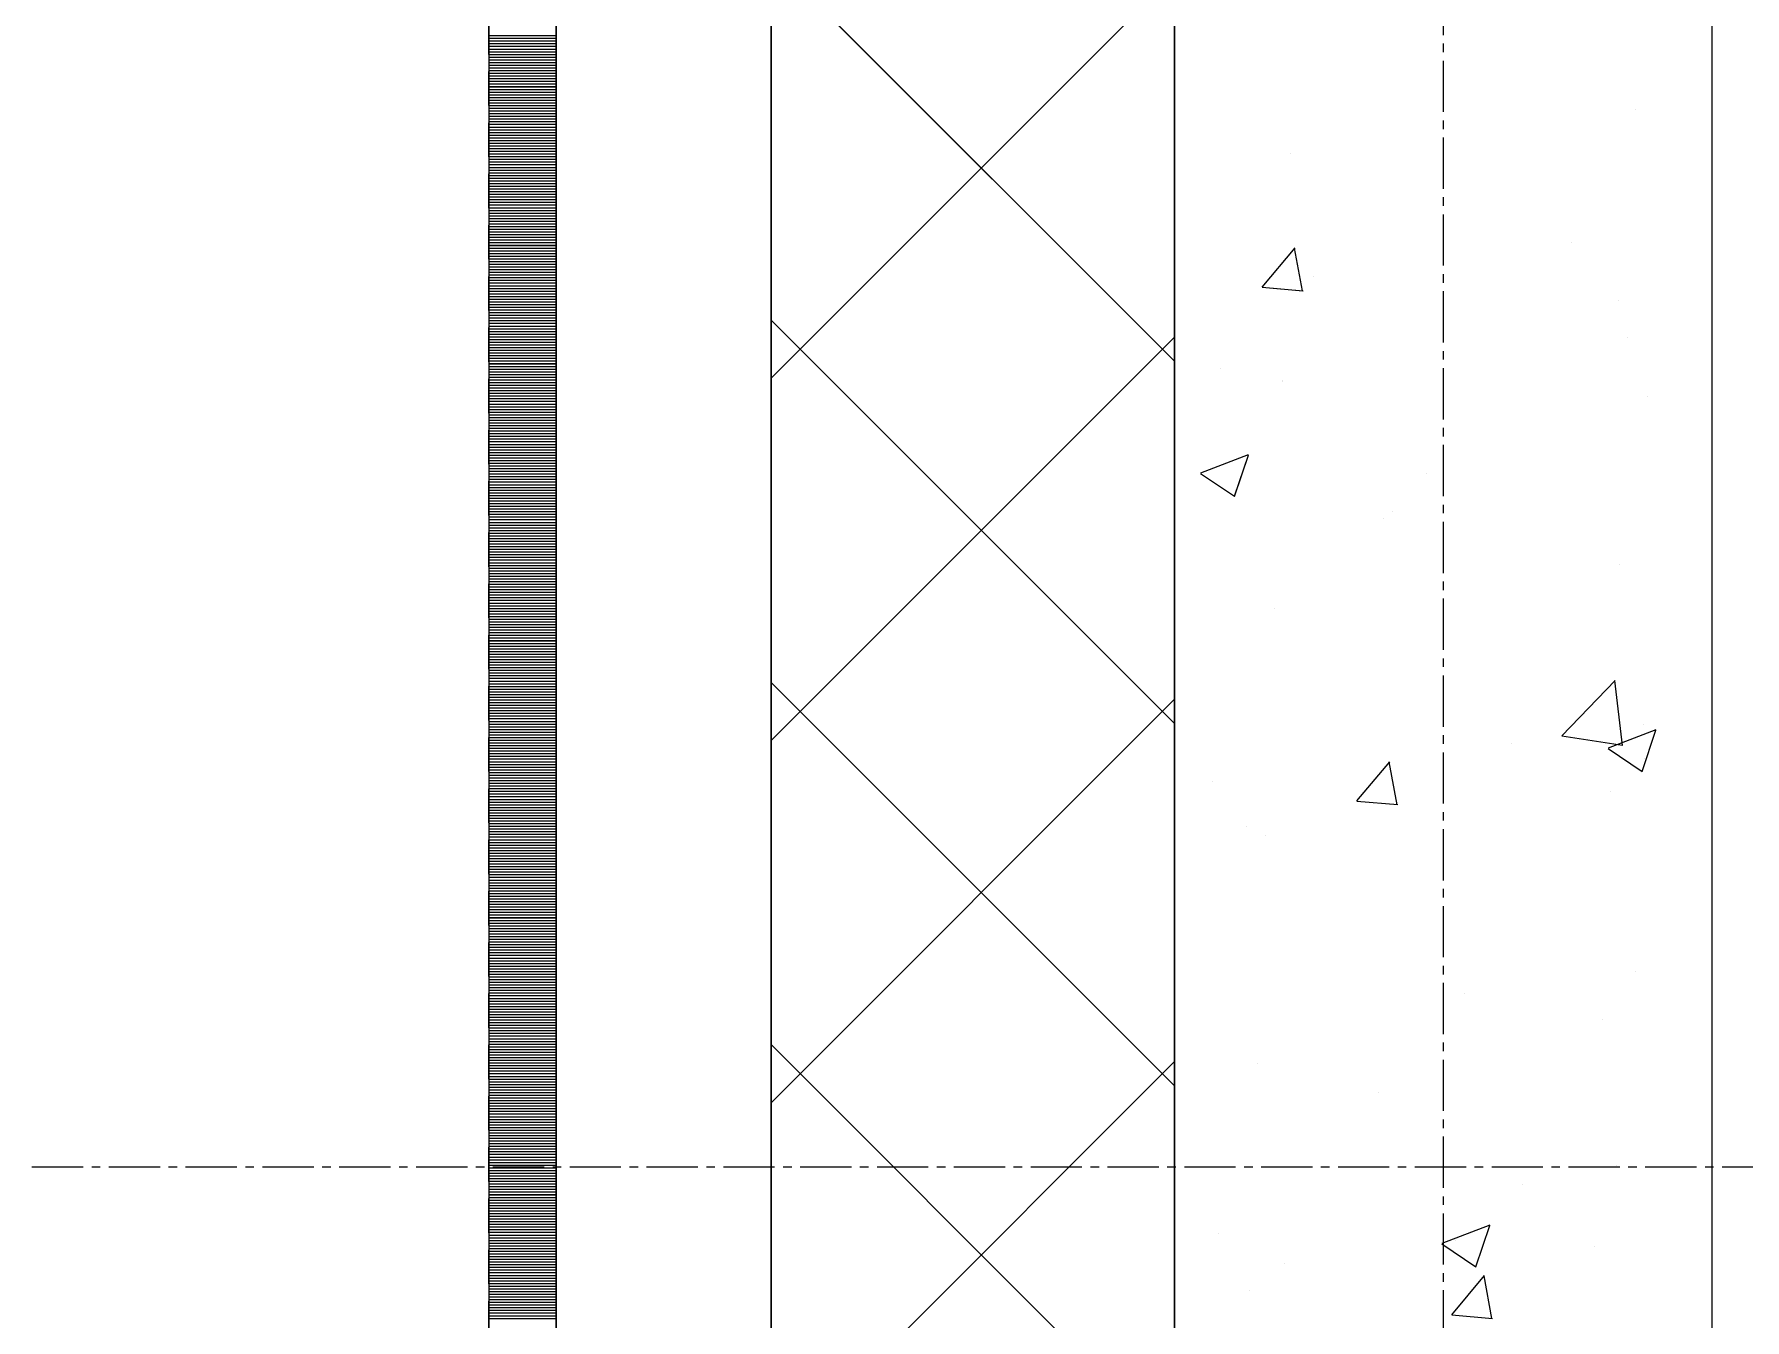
# Model space of a CAD drawing. Header units: millimetres. Extents: x 470010 to 1231400, y -134005 to 421770.
# Drawn here: x 805999 to 806635, y 152056 to 152534 of the extents above; entities that cross this region are included whole.
import ezdxf
from ezdxf.enums import TextEntityAlignment as Align

# ---------------------------------------------------------------- set-up
doc = ezdxf.new("R2010")
doc.units = ezdxf.units.MM
doc.linetypes.add('CENTER2', pattern=[28.575, 19.05, -3.175, 3.175, -3.175])
doc.linetypes.add('DASHED', pattern=[19.05, 12.7, -6.35])
doc.layers.get('Defpoints').update_dxf_attribs({"color": 140})
doc.layers.add('АР_Делит', color=120, linetype='Continuous', lineweight=0, plot=False)
for name, color, linetype, lineweight in [('АР_Стены ПЕНОблок', 52, 'Continuous', 20), ('АР_Тонкая', 254, 'Continuous', 5), ('АР_Утеплитель', 31, 'Continuous', 0), ('АР_Штриховка', 8, 'Continuous', 0)]:
    doc.layers.add(name, color=color, linetype=linetype, lineweight=lineweight)
doc.layers.add('РД_Оси_100', color=7, linetype='Continuous', lineweight=0, true_color=0x525252)
doc.styles.add('style1', font='ARIALN.TTF')

# ---------------------------------------------------------------- blocks, each defined once
blk = doc.blocks.new('СОШ_2200_АР_ОСИ_М100_28.05.24')
at = {"layer": 'АР_Делит', "color": 251, "linetype": 'DASHED', "true_color": 0x636466}
blk.add_lwpolyline([(114955, 135155), (114955, -355), (93595.036, -355), (93595.036, 13855), (94145, 13855), (94145, 68320), (66055, 68320), (66055, 13857.73), (83455, 13857.73), (83455, -355), (45245, -355), (45245, 13145), (44695, 13145), (44695, 26755), (45245, 26755), (45245, 68320), (20455, 68320), (20455, 26755), (27955, 26755), (27955, 13145), (-355, 13145), (-355, 100855)], dxfattribs=at)
at = {"layer": 'РД_Оси_100', "color": 251, "linetype": 'CENTER2', "true_color": 0x636466}
for p, q in [((0, -6155), (0, 139938.679)), ((29555, 29400), (-5954.958, 29400))]:
    blk.add_line(p, q, dxfattribs=at)
blk = doc.blocks.new('A$C9108343f')
at = {"layer": 'АР_Стены ПЕНОблок', "color": 18, "linetype": 'Continuous', "lineweight": 20, "true_color": 0x000000}
for p, q in [((140704.09, 313879.49), (140704.09, 237679.49)), ((140904.09, 237679.49), (140904.09, 313879.49))]:
    blk.add_line(p, q, dxfattribs=at)
at = {"layer": 'АР_Тонкая', "color": 18, "linetype": 'Continuous', "lineweight": 5, "true_color": 0x000000}
for p, q in [((140449.09, 313879.49), (140449.09, 237679.49)), ((140474.09, 313879.49), (140474.09, 237679.49)), ((140474.09, 237679.49), (140474.09, 313879.49)), ((140554.09, 237679.49), (140554.09, 313879.49))]:
    blk.add_line(p, q, dxfattribs=at)
at = {"layer": 'АР_Утеплитель', "color": 18, "linetype": 'Continuous', "lineweight": 0, "true_color": 0x000000}
for p, q in [((140554.09, 313879.49), (140554.09, 237679.49)), ((140704.09, 237679.49), (140704.09, 313879.49))]:
    blk.add_line(p, q, dxfattribs=at)
at = {"layer": 'АР_Штриховка', "color": 18, "linetype": 'Continuous', "lineweight": 0, "true_color": 0x000000}
for p, q in [((140704.09, 252779.13), (140554.09, 252929.13)), ((140554.09, 252772.85), (140704.09, 252922.85)), ((140449.09, 252900.24), (140474.09, 252900.24)), ((140449.09, 252899.24), (140474.09, 252899.24)), ((140449.09, 252898.24), (140474.09, 252898.24)), ((140449.09, 252897.24), (140474.09, 252897.24)), ((140449.09, 252896.24), (140474.09, 252896.24)), ((140449.09, 252895.24), (140474.09, 252895.24)), ((140449.09, 252894.24), (140474.09, 252894.24)), ((140449.09, 252893.24), (140474.09, 252893.24)), ((140449.09, 252892.24), (140474.09, 252892.24)), ((140449.09, 252891.24), (140474.09, 252891.24)), ((140449.09, 252890.24), (140474.09, 252890.24)), ((140449.09, 252889.24), (140474.09, 252889.24)), ((140449.09, 252888.24), (140474.09, 252888.24)), ((140449.09, 252887.24), (140474.09, 252887.24)), ((140449.09, 252886.24), (140474.09, 252886.24)), ((140449.09, 252885.24), (140474.09, 252885.24)), ((140449.09, 252884.24), (140474.09, 252884.24)), ((140449.09, 252883.24), (140474.09, 252883.24)), ((140449.09, 252882.24), (140474.09, 252882.24)), ((140449.09, 252881.24), (140474.09, 252881.24)), ((140449.09, 252880.24), (140474.09, 252880.24)), ((140449.09, 252879.24), (140474.09, 252879.24)), ((140449.09, 252878.24), (140474.09, 252878.24)), ((140449.09, 252877.24), (140474.09, 252877.24)), ((140449.09, 252876.24), (140474.09, 252876.24)), ((140449.09, 252875.24), (140474.09, 252875.24)), ((140449.09, 252874.24), (140474.09, 252874.24)), ((140449.09, 252873.24), (140474.09, 252873.24)), ((140449.09, 252872.24), (140474.09, 252872.24)), ((140449.09, 252871.24), (140474.09, 252871.24)), ((140449.09, 252870.24), (140474.09, 252870.24)), ((140449.09, 252869.24), (140474.09, 252869.24)), ((140449.09, 252868.24), (140474.09, 252868.24)), ((140875.63, 252872.65), (140875.63, 252872.65)), ((140449.09, 252867.24), (140474.09, 252867.24)), ((140449.09, 252866.24), (140474.09, 252866.24)), ((140449.09, 252865.24), (140474.09, 252865.24)), ((140449.09, 252864.24), (140474.09, 252864.24)), ((140449.09, 252863.24), (140474.09, 252863.24)), ((140449.09, 252862.24), (140474.09, 252862.24)), ((140449.09, 252861.24), (140474.09, 252861.24)), ((140449.09, 252860.24), (140474.09, 252860.24)), ((140449.09, 252859.24), (140474.09, 252859.24)), ((140449.09, 252858.24), (140474.09, 252858.24)), ((140449.09, 252857.24), (140474.09, 252857.24)), ((140449.09, 252856.24), (140474.09, 252856.24)), ((140449.09, 252855.24), (140474.09, 252855.24)), ((140747.33, 252856.39), (140747.33, 252856.39)), ((140449.09, 252854.24), (140474.09, 252854.24)), ((140449.09, 252853.24), (140474.09, 252853.24)), ((140449.09, 252852.24), (140474.09, 252852.24)), ((140449.09, 252851.24), (140474.09, 252851.24)), ((140449.09, 252850.24), (140474.09, 252850.24)), ((140449.09, 252849.24), (140474.09, 252849.24)), ((140449.09, 252848.24), (140474.09, 252848.24)), ((140449.09, 252847.24), (140474.09, 252847.24)), ((140449.09, 252846.24), (140474.09, 252846.24)), ((140449.09, 252845.24), (140474.09, 252845.24)), ((140449.09, 252844.24), (140474.09, 252844.24)), ((140449.09, 252843.24), (140474.09, 252843.24)), ((140449.09, 252842.24), (140474.09, 252842.24)), ((140449.09, 252841.24), (140474.09, 252841.24)), ((140449.09, 252840.24), (140474.09, 252840.24)), ((140449.09, 252839.24), (140474.09, 252839.24)), ((140449.09, 252838.24), (140474.09, 252838.24)), ((140449.09, 252837.24), (140474.09, 252837.24)), ((140449.09, 252836.24), (140474.09, 252836.24)), ((140449.09, 252835.24), (140474.09, 252835.24)), ((140449.09, 252834.24), (140474.09, 252834.24)), ((140449.09, 252833.24), (140474.09, 252833.24)), ((140449.09, 252832.24), (140474.09, 252832.24)), ((140449.09, 252831.24), (140474.09, 252831.24)), ((140449.09, 252830.24), (140474.09, 252830.24)), ((140449.09, 252829.24), (140474.09, 252829.24)), ((140449.09, 252828.24), (140474.09, 252828.24)), ((140449.09, 252827.24), (140474.09, 252827.24)), ((140449.09, 252826.24), (140474.09, 252826.24)), ((140449.09, 252825.24), (140474.09, 252825.24)), ((140449.09, 252824.24), (140474.09, 252824.24)), ((140449.09, 252823.24), (140474.09, 252823.24)), ((140449.09, 252822.24), (140474.09, 252822.24)), ((140449.09, 252821.24), (140474.09, 252821.24)), ((140449.09, 252820.24), (140474.09, 252820.24)), ((140449.09, 252819.24), (140474.09, 252819.24)), ((140449.09, 252818.24), (140474.09, 252818.24)), ((140449.09, 252817.24), (140474.09, 252817.24)), ((140736.71, 252806.69), (140748.95, 252821.28)), ((140751.67, 252805.31), (140748.74, 252821.23)), ((140851.84, 252823.38), (140851.84, 252823.38)), ((140449.09, 252816.24), (140474.09, 252816.24)), ((140449.09, 252815.24), (140474.09, 252815.24)), ((140449.09, 252814.24), (140474.09, 252814.24)), ((140449.09, 252813.24), (140474.09, 252813.24)), ((140449.09, 252812.24), (140474.09, 252812.24)), ((140449.09, 252811.24), (140474.09, 252811.24)), ((140755.64, 252810.71), (140755.64, 252810.71)), ((140449.09, 252810.24), (140474.09, 252810.24)), ((140449.09, 252809.24), (140474.09, 252809.24)), ((140449.09, 252808.24), (140474.09, 252808.24)), ((140449.09, 252807.24), (140474.09, 252807.24)), ((140449.09, 252806.24), (140474.09, 252806.24)), ((140449.09, 252805.24), (140474.09, 252805.24)), ((140736.71, 252806.68), (140751.89, 252805.35)), ((140449.09, 252804.24), (140474.09, 252804.24)), ((140449.09, 252803.24), (140474.09, 252803.24)), ((140449.09, 252802.24), (140474.09, 252802.24)), ((140449.09, 252801.24), (140474.09, 252801.24)), ((140449.09, 252800.24), (140474.09, 252800.24)), ((140449.09, 252799.24), (140474.09, 252799.24)), ((140449.09, 252798.24), (140474.09, 252798.24)), ((140869.18, 252801.69), (140869.18, 252801.69)), ((140449.09, 252797.24), (140474.09, 252797.24)), ((140449.09, 252796.24), (140474.09, 252796.24)), ((140449.09, 252795.24), (140474.09, 252795.24)), ((140449.09, 252794.24), (140474.09, 252794.24)), ((140449.09, 252793.24), (140474.09, 252793.24)), ((140449.09, 252792.24), (140474.09, 252792.24)), ((140704.09, 252644.43), (140554.09, 252794.43)), ((140449.09, 252791.24), (140474.09, 252791.24)), ((140449.09, 252790.24), (140474.09, 252790.24)), ((140449.09, 252789.24), (140474.09, 252789.24)), ((140449.09, 252788.24), (140474.09, 252788.24)), ((140449.09, 252787.24), (140474.09, 252787.24)), ((140449.09, 252786.24), (140474.09, 252786.24)), ((140554.09, 252638.14), (140704.09, 252788.14)), ((140872.54, 252788.09), (140872.54, 252788.09)), ((140449.09, 252785.24), (140474.09, 252785.24)), ((140449.09, 252784.24), (140474.09, 252784.24)), ((140449.09, 252783.24), (140474.09, 252783.24)), ((140449.09, 252782.24), (140474.09, 252782.24)), ((140449.09, 252781.24), (140474.09, 252781.24)), ((140449.09, 252780.24), (140474.09, 252780.24)), ((140449.09, 252779.24), (140474.09, 252779.24)), ((140449.09, 252778.24), (140474.09, 252778.24)), ((140449.09, 252777.24), (140474.09, 252777.24)), ((140449.09, 252776.24), (140474.09, 252776.24)), ((140449.09, 252775.24), (140474.09, 252775.24)), ((140449.09, 252774.24), (140474.09, 252774.24)), ((140449.09, 252773.24), (140474.09, 252773.24)), ((140721.05, 252776.26), (140721.05, 252776.26)), ((140449.09, 252772.24), (140474.09, 252772.24)), ((140449.09, 252771.24), (140474.09, 252771.24)), ((140449.09, 252770.24), (140474.09, 252770.24)), ((140449.09, 252769.24), (140474.09, 252769.24)), ((140449.09, 252768.24), (140474.09, 252768.24)), ((140449.09, 252767.24), (140474.09, 252767.24)), ((140449.09, 252766.24), (140474.09, 252766.24)), ((140744.24, 252771.83), (140744.24, 252771.83)), ((140744.37, 252771.69), (140744.37, 252771.69)), ((140449.09, 252765.24), (140474.09, 252765.24)), ((140449.09, 252764.24), (140474.09, 252764.24)), ((140449.09, 252763.24), (140474.09, 252763.24)), ((140449.09, 252762.24), (140474.09, 252762.24)), ((140449.09, 252761.24), (140474.09, 252761.24)), ((140449.09, 252760.24), (140474.09, 252760.24)), ((140879.97, 252765.96), (140879.97, 252765.96)), ((140449.09, 252759.24), (140474.09, 252759.24)), ((140449.09, 252758.24), (140474.09, 252758.24)), ((140449.09, 252757.24), (140474.09, 252757.24)), ((140449.09, 252756.24), (140474.09, 252756.24)), ((140449.09, 252755.24), (140474.09, 252755.24)), ((140449.09, 252754.24), (140474.09, 252754.24)), ((140449.09, 252753.24), (140474.09, 252753.24)), ((140449.09, 252752.24), (140474.09, 252752.24)), ((140449.09, 252751.24), (140474.09, 252751.24)), ((140449.09, 252750.24), (140474.09, 252750.24)), ((140449.09, 252749.24), (140474.09, 252749.24)), ((140449.09, 252748.24), (140474.09, 252748.24)), ((140449.09, 252747.24), (140474.09, 252747.24)), ((140449.09, 252746.24), (140474.09, 252746.24)), ((140449.09, 252745.24), (140474.09, 252745.24)), ((140449.09, 252744.24), (140474.09, 252744.24)), ((140449.09, 252743.24), (140474.09, 252743.24)), ((140449.09, 252742.24), (140474.09, 252742.24)), ((140449.09, 252741.24), (140474.09, 252741.24)), ((140713.85, 252737.62), (140731.63, 252744.45)), ((140726.41, 252728.91), (140731.56, 252744.26)), ((140449.09, 252740.24), (140474.09, 252740.24)), ((140449.09, 252739.24), (140474.09, 252739.24)), ((140449.09, 252738.24), (140474.09, 252738.24)), ((140449.09, 252737.24), (140474.09, 252737.24)), ((140449.09, 252736.24), (140474.09, 252736.24)), ((140449.09, 252735.24), (140474.09, 252735.24)), ((140713.77, 252737.43), (140726.4, 252728.91)), ((140797.93, 252737.57), (140797.93, 252737.57)), ((140449.09, 252734.24), (140474.09, 252734.24)), ((140449.09, 252733.24), (140474.09, 252733.24)), ((140449.09, 252732.24), (140474.09, 252732.24)), ((140449.09, 252731.24), (140474.09, 252731.24)), ((140449.09, 252730.24), (140474.09, 252730.24)), ((140449.09, 252729.24), (140474.09, 252729.24)), ((140449.09, 252728.24), (140474.09, 252728.24)), ((140449.09, 252727.24), (140474.09, 252727.24)), ((140449.09, 252726.24), (140474.09, 252726.24)), ((140449.09, 252725.24), (140474.09, 252725.24)), ((140449.09, 252724.24), (140474.09, 252724.24)), ((140449.09, 252723.24), (140474.09, 252723.24)), ((140449.09, 252722.24), (140474.09, 252722.24)), ((140785.02, 252723.2), (140785.02, 252723.2)), ((140449.09, 252721.24), (140474.09, 252721.24)), ((140449.09, 252720.24), (140474.09, 252720.24)), ((140449.09, 252719.24), (140474.09, 252719.24)), ((140449.09, 252718.24), (140474.09, 252718.24)), ((140449.09, 252717.24), (140474.09, 252717.24)), ((140449.09, 252716.24), (140474.09, 252716.24)), ((140781.92, 252720.49), (140781.92, 252720.49)), ((140449.09, 252715.24), (140474.09, 252715.24)), ((140449.09, 252714.24), (140474.09, 252714.24)), ((140449.09, 252713.24), (140474.09, 252713.24)), ((140449.09, 252712.24), (140474.09, 252712.24)), ((140449.09, 252711.24), (140474.09, 252711.24)), ((140449.09, 252710.24), (140474.09, 252710.24)), ((140449.09, 252709.24), (140474.09, 252709.24)), ((140449.09, 252708.24), (140474.09, 252708.24)), ((140449.09, 252707.24), (140474.09, 252707.24)), ((140449.09, 252706.24), (140474.09, 252706.24)), ((140449.09, 252705.24), (140474.09, 252705.24)), ((140449.09, 252704.24), (140474.09, 252704.24)), ((140449.09, 252703.24), (140474.09, 252703.24)), ((140869.45, 252703.54), (140869.45, 252703.54)), ((140449.09, 252702.24), (140474.09, 252702.24)), ((140449.09, 252701.24), (140474.09, 252701.24)), ((140449.09, 252700.24), (140474.09, 252700.24)), ((140449.09, 252699.24), (140474.09, 252699.24)), ((140449.09, 252698.24), (140474.09, 252698.24)), ((140449.09, 252697.24), (140474.09, 252697.24)), ((140449.09, 252696.24), (140474.09, 252696.24)), ((140449.09, 252695.24), (140474.09, 252695.24)), ((140449.09, 252694.24), (140474.09, 252694.24)), ((140449.09, 252693.24), (140474.09, 252693.24)), ((140449.09, 252692.24), (140474.09, 252692.24)), ((140449.09, 252691.24), (140474.09, 252691.24)), ((140449.09, 252690.24), (140474.09, 252690.24)), ((140449.09, 252689.24), (140474.09, 252689.24)), ((140449.09, 252688.24), (140474.09, 252688.24)), ((140449.09, 252687.24), (140474.09, 252687.24)), ((140449.09, 252686.24), (140474.09, 252686.24)), ((140449.09, 252685.24), (140474.09, 252685.24)), ((140449.09, 252684.24), (140474.09, 252684.24)), ((140741.15, 252687.28), (140741.15, 252687.28)), ((140449.09, 252683.24), (140474.09, 252683.24)), ((140449.09, 252682.24), (140474.09, 252682.24)), ((140449.09, 252681.24), (140474.09, 252681.24)), ((140449.09, 252680.24), (140474.09, 252680.24)), ((140449.09, 252679.24), (140474.09, 252679.24)), ((140449.09, 252678.24), (140474.09, 252678.24)), ((140449.09, 252677.24), (140474.09, 252677.24)), ((140449.09, 252676.24), (140474.09, 252676.24)), ((140449.09, 252675.24), (140474.09, 252675.24)), ((140449.09, 252674.24), (140474.09, 252674.24)), ((140449.09, 252673.24), (140474.09, 252673.24)), ((140449.09, 252672.24), (140474.09, 252672.24)), ((140449.09, 252671.24), (140474.09, 252671.24)), ((140449.09, 252670.24), (140474.09, 252670.24)), ((140449.09, 252669.24), (140474.09, 252669.24)), ((140449.09, 252668.24), (140474.09, 252668.24)), ((140449.09, 252667.24), (140474.09, 252667.24)), ((140449.09, 252666.24), (140474.09, 252666.24)), ((140449.09, 252665.24), (140474.09, 252665.24)), ((140449.09, 252664.24), (140474.09, 252664.24)), ((140449.09, 252663.24), (140474.09, 252663.24)), ((140449.09, 252662.24), (140474.09, 252662.24)), ((140449.09, 252661.24), (140474.09, 252661.24)), ((140449.09, 252660.24), (140474.09, 252660.24)), ((140449.09, 252659.24), (140474.09, 252659.24)), ((140449.09, 252658.24), (140474.09, 252658.24)), ((140704.09, 252509.73), (140554.09, 252659.73)), ((140848.17, 252639.83), (140867.96, 252660.45)), ((140870.72, 252636.32), (140867.92, 252660.44)), ((140449.09, 252657.24), (140474.09, 252657.24)), ((140449.09, 252656.24), (140474.09, 252656.24)), ((140449.09, 252655.24), (140474.09, 252655.24)), ((140449.09, 252654.24), (140474.09, 252654.24)), ((140449.09, 252653.24), (140474.09, 252653.24)), ((140449.09, 252652.24), (140474.09, 252652.24)), ((140554.09, 252503.44), (140704.09, 252653.44)), ((140449.09, 252651.24), (140474.09, 252651.24)), ((140449.09, 252650.24), (140474.09, 252650.24)), ((140449.09, 252649.24), (140474.09, 252649.24)), ((140449.09, 252648.24), (140474.09, 252648.24)), ((140449.09, 252647.24), (140474.09, 252647.24)), ((140449.09, 252646.24), (140474.09, 252646.24)), ((140449.09, 252645.24), (140474.09, 252645.24)), ((140449.09, 252644.24), (140474.09, 252644.24)), ((140449.09, 252643.24), (140474.09, 252643.24)), ((140449.09, 252642.24), (140474.09, 252642.24)), ((140449.09, 252641.24), (140474.09, 252641.24)), ((140449.09, 252640.24), (140474.09, 252640.24)), ((140449.09, 252639.24), (140474.09, 252639.24)), ((140848.14, 252639.89), (140870.73, 252636.38)), ((140865.46, 252635.35), (140883.25, 252642.18)), ((140878.02, 252626.64), (140883.17, 252641.99)), ((140878.61, 252644.13), (140878.61, 252644.13)), ((140449.09, 252638.24), (140474.09, 252638.24)), ((140449.09, 252637.24), (140474.09, 252637.24)), ((140449.09, 252636.24), (140474.09, 252636.24)), ((140449.09, 252635.24), (140474.09, 252635.24)), ((140449.09, 252634.24), (140474.09, 252634.24)), ((140449.09, 252633.24), (140474.09, 252633.24)), ((140829.43, 252636.85), (140829.43, 252636.85)), ((140865.38, 252635.17), (140878.01, 252626.65)), ((140449.09, 252632.24), (140474.09, 252632.24)), ((140449.09, 252631.24), (140474.09, 252631.24)), ((140449.09, 252630.24), (140474.09, 252630.24)), ((140449.09, 252629.24), (140474.09, 252629.24)), ((140449.09, 252628.24), (140474.09, 252628.24)), ((140449.09, 252627.24), (140474.09, 252627.24)), ((140449.09, 252626.24), (140474.09, 252626.24)), ((140771.95, 252615.63), (140784.2, 252630.23)), ((140786.92, 252614.25), (140783.98, 252630.18)), ((140878.92, 252631.6), (140878.92, 252631.6)), ((140449.09, 252625.24), (140474.09, 252625.24)), ((140449.09, 252624.24), (140474.09, 252624.24)), ((140449.09, 252623.24), (140474.09, 252623.24)), ((140449.09, 252622.24), (140474.09, 252622.24)), ((140449.09, 252621.24), (140474.09, 252621.24)), ((140449.09, 252620.24), (140474.09, 252620.24)), ((140718.2, 252623.01), (140718.2, 252623.01)), ((140449.09, 252619.24), (140474.09, 252619.24)), ((140449.09, 252618.24), (140474.09, 252618.24)), ((140449.09, 252617.24), (140474.09, 252617.24)), ((140449.09, 252616.24), (140474.09, 252616.24)), ((140449.09, 252615.24), (140474.09, 252615.24)), ((140449.09, 252614.24), (140474.09, 252614.24)), ((140771.95, 252615.62), (140787.13, 252614.29)), ((140866.36, 252618.98), (140866.36, 252618.98)), ((140449.09, 252613.24), (140474.09, 252613.24)), ((140449.09, 252612.24), (140474.09, 252612.24)), ((140449.09, 252611.24), (140474.09, 252611.24)), ((140449.09, 252610.24), (140474.09, 252610.24)), ((140449.09, 252609.24), (140474.09, 252609.24)), ((140449.09, 252608.24), (140474.09, 252608.24)), ((140449.09, 252607.24), (140474.09, 252607.24)), ((140449.09, 252606.24), (140474.09, 252606.24)), ((140449.09, 252605.24), (140474.09, 252605.24)), ((140449.09, 252604.24), (140474.09, 252604.24)), ((140449.09, 252603.24), (140474.09, 252603.24)), ((140449.09, 252602.24), (140474.09, 252602.24)), ((140449.09, 252601.24), (140474.09, 252601.24)), ((140730.79, 252606.18), (140730.79, 252606.18)), ((140738.07, 252602.72), (140738.07, 252602.72)), ((140449.09, 252600.24), (140474.09, 252600.24)), ((140449.09, 252599.24), (140474.09, 252599.24)), ((140449.09, 252598.24), (140474.09, 252598.24)), ((140449.09, 252597.24), (140474.09, 252597.24)), ((140449.09, 252596.24), (140474.09, 252596.24)), ((140449.09, 252595.24), (140474.09, 252595.24)), ((140449.09, 252594.24), (140474.09, 252594.24)), ((140449.09, 252593.24), (140474.09, 252593.24)), ((140449.09, 252592.24), (140474.09, 252592.24)), ((140449.09, 252591.24), (140474.09, 252591.24)), ((140449.09, 252590.24), (140474.09, 252590.24)), ((140449.09, 252589.24), (140474.09, 252589.24)), ((140449.09, 252588.24), (140474.09, 252588.24)), ((140449.09, 252587.24), (140474.09, 252587.24)), ((140449.09, 252586.24), (140474.09, 252586.24)), ((140449.09, 252585.24), (140474.09, 252585.24)), ((140449.09, 252584.24), (140474.09, 252584.24)), ((140449.09, 252583.24), (140474.09, 252583.24)), ((140449.09, 252582.24), (140474.09, 252582.24)), ((140449.09, 252581.24), (140474.09, 252581.24)), ((140449.09, 252580.24), (140474.09, 252580.24)), ((140449.09, 252579.24), (140474.09, 252579.24)), ((140449.09, 252578.24), (140474.09, 252578.24)), ((140449.09, 252577.24), (140474.09, 252577.24)), ((140449.09, 252576.24), (140474.09, 252576.24)), ((140449.09, 252575.24), (140474.09, 252575.24)), ((140449.09, 252574.24), (140474.09, 252574.24)), ((140449.09, 252573.24), (140474.09, 252573.24)), ((140449.09, 252572.24), (140474.09, 252572.24)), ((140449.09, 252571.24), (140474.09, 252571.24)), ((140449.09, 252570.24), (140474.09, 252570.24)), ((140449.09, 252569.24), (140474.09, 252569.24)), ((140449.09, 252568.24), (140474.09, 252568.24)), ((140449.09, 252567.24), (140474.09, 252567.24)), ((140449.09, 252566.24), (140474.09, 252566.24)), ((140449.09, 252565.24), (140474.09, 252565.24)), ((140449.09, 252564.24), (140474.09, 252564.24)), ((140449.09, 252563.24), (140474.09, 252563.24)), ((140449.09, 252562.24), (140474.09, 252562.24)), ((140449.09, 252561.24), (140474.09, 252561.24)), ((140449.09, 252560.24), (140474.09, 252560.24)), ((140449.09, 252559.24), (140474.09, 252559.24)), ((140449.09, 252558.24), (140474.09, 252558.24)), ((140449.09, 252557.24), (140474.09, 252557.24)), ((140449.09, 252556.24), (140474.09, 252556.24)), ((140449.09, 252555.24), (140474.09, 252555.24)), ((140449.09, 252554.24), (140474.09, 252554.24)), ((140449.09, 252553.24), (140474.09, 252553.24)), ((140449.09, 252552.24), (140474.09, 252552.24)), ((140449.09, 252551.24), (140474.09, 252551.24)), ((140449.09, 252550.24), (140474.09, 252550.24)), ((140875.38, 252552.32), (140875.38, 252552.32)), ((140449.09, 252549.24), (140474.09, 252549.24)), ((140449.09, 252548.24), (140474.09, 252548.24)), ((140449.09, 252547.24), (140474.09, 252547.24)), ((140449.09, 252546.24), (140474.09, 252546.24)), ((140449.09, 252545.24), (140474.09, 252545.24)), ((140449.09, 252544.24), (140474.09, 252544.24)), ((140811.79, 252543.95), (140811.79, 252543.95)), ((140449.09, 252543.24), (140474.09, 252543.24)), ((140449.09, 252542.24), (140474.09, 252542.24)), ((140449.09, 252541.24), (140474.09, 252541.24)), ((140449.09, 252540.24), (140474.09, 252540.24)), ((140449.09, 252539.24), (140474.09, 252539.24)), ((140449.09, 252538.24), (140474.09, 252538.24)), ((140449.09, 252537.24), (140474.09, 252537.24)), ((140449.09, 252536.24), (140474.09, 252536.24)), ((140449.09, 252535.24), (140474.09, 252535.24)), ((140449.09, 252534.24), (140474.09, 252534.24)), ((140449.09, 252533.24), (140474.09, 252533.24)), ((140449.09, 252532.24), (140474.09, 252532.24)), ((140449.09, 252531.24), (140474.09, 252531.24)), ((140863.27, 252534.43), (140863.27, 252534.43)), ((140449.09, 252530.24), (140474.09, 252530.24)), ((140449.09, 252529.24), (140474.09, 252529.24)), ((140449.09, 252528.24), (140474.09, 252528.24)), ((140449.09, 252527.24), (140474.09, 252527.24)), ((140449.09, 252526.24), (140474.09, 252526.24)), ((140449.09, 252525.24), (140474.09, 252525.24)), ((140704.09, 252375.02), (140554.09, 252525.02)), ((140449.09, 252524.24), (140474.09, 252524.24)), ((140449.09, 252523.24), (140474.09, 252523.24)), ((140449.09, 252522.24), (140474.09, 252522.24)), ((140449.09, 252521.24), (140474.09, 252521.24)), ((140449.09, 252520.24), (140474.09, 252520.24)), ((140449.09, 252519.24), (140474.09, 252519.24)), ((140449.09, 252518.24), (140474.09, 252518.24)), ((140554.09, 252368.74), (140704.09, 252518.74)), ((140734.98, 252518.17), (140734.98, 252518.17)), ((140449.09, 252517.24), (140474.09, 252517.24)), ((140449.09, 252516.24), (140474.09, 252516.24)), ((140449.09, 252515.24), (140474.09, 252515.24)), ((140449.09, 252514.24), (140474.09, 252514.24)), ((140449.09, 252513.24), (140474.09, 252513.24)), ((140449.09, 252512.24), (140474.09, 252512.24)), ((140449.09, 252511.24), (140474.09, 252511.24)), ((140449.09, 252510.24), (140474.09, 252510.24)), ((140449.09, 252509.24), (140474.09, 252509.24)), ((140449.09, 252508.24), (140474.09, 252508.24)), ((140449.09, 252507.24), (140474.09, 252507.24)), ((140449.09, 252506.24), (140474.09, 252506.24)), ((140779.97, 252507.06), (140779.97, 252507.06)), ((140449.09, 252505.24), (140474.09, 252505.24)), ((140449.09, 252504.24), (140474.09, 252504.24)), ((140449.09, 252503.24), (140474.09, 252503.24)), ((140449.09, 252502.24), (140474.09, 252502.24)), ((140449.09, 252501.24), (140474.09, 252501.24)), ((140449.09, 252500.24), (140474.09, 252500.24)), ((140449.09, 252499.24), (140474.09, 252499.24)), ((140449.09, 252498.24), (140474.09, 252498.24)), ((140449.09, 252497.24), (140474.09, 252497.24)), ((140449.09, 252496.24), (140474.09, 252496.24)), ((140449.09, 252495.24), (140474.09, 252495.24)), ((140449.09, 252494.24), (140474.09, 252494.24)), ((140449.09, 252493.24), (140474.09, 252493.24)), ((140449.09, 252492.24), (140474.09, 252492.24)), ((140449.09, 252491.24), (140474.09, 252491.24)), ((140449.09, 252490.24), (140474.09, 252490.24)), ((140449.09, 252489.24), (140474.09, 252489.24)), ((140449.09, 252488.24), (140474.09, 252488.24)), ((140449.09, 252487.24), (140474.09, 252487.24)), ((140449.09, 252486.24), (140474.09, 252486.24)), ((140449.09, 252485.24), (140474.09, 252485.24)), ((140449.09, 252484.24), (140474.09, 252484.24)), ((140449.09, 252483.24), (140474.09, 252483.24)), ((140449.09, 252482.24), (140474.09, 252482.24)), ((140449.09, 252481.24), (140474.09, 252481.24)), ((140449.09, 252480.24), (140474.09, 252480.24)), ((140868.44, 252480.05), (140868.44, 252480.05)), ((140449.09, 252479.24), (140474.09, 252479.24)), ((140449.09, 252478.24), (140474.09, 252478.24)), ((140449.09, 252477.24), (140474.09, 252477.24)), ((140449.09, 252476.24), (140474.09, 252476.24)), ((140449.09, 252475.24), (140474.09, 252475.24)), ((140449.09, 252474.24), (140474.09, 252474.24)), ((140449.09, 252473.24), (140474.09, 252473.24)), ((140449.09, 252472.24), (140474.09, 252472.24)), ((140449.09, 252471.24), (140474.09, 252471.24)), ((140449.09, 252470.24), (140474.09, 252470.24)), ((140449.09, 252469.24), (140474.09, 252469.24)), ((140449.09, 252468.24), (140474.09, 252468.24)), ((140449.09, 252467.24), (140474.09, 252467.24)), ((140833.53, 252472.94), (140833.53, 252472.94)), ((140449.09, 252466.24), (140474.09, 252466.24)), ((140449.09, 252465.24), (140474.09, 252465.24)), ((140449.09, 252464.24), (140474.09, 252464.24)), ((140449.09, 252463.24), (140474.09, 252463.24)), ((140449.09, 252462.24), (140474.09, 252462.24)), ((140449.09, 252461.24), (140474.09, 252461.24)), ((140449.09, 252460.24), (140474.09, 252460.24)), ((140449.09, 252459.24), (140474.09, 252459.24)), ((140449.09, 252458.24), (140474.09, 252458.24)), ((140449.09, 252457.24), (140474.09, 252457.24)), ((140449.09, 252456.24), (140474.09, 252456.24)), ((140449.09, 252455.24), (140474.09, 252455.24)), ((140720.31, 252454.62), (140720.31, 252454.62)), ((140803.66, 252451.17), (140821.45, 252457.99)), ((140816.22, 252442.46), (140821.37, 252457.8)), ((140449.09, 252454.24), (140474.09, 252454.24)), ((140449.09, 252453.24), (140474.09, 252453.24)), ((140449.09, 252452.24), (140474.09, 252452.24)), ((140449.09, 252451.24), (140474.09, 252451.24)), ((140449.09, 252450.24), (140474.09, 252450.24)), ((140449.09, 252449.24), (140474.09, 252449.24)), ((140449.09, 252448.24), (140474.09, 252448.24)), ((140803.58, 252450.98), (140816.21, 252442.46)), ((140808.56, 252452.14), (140808.56, 252452.14)), ((140860.19, 252449.87), (140860.19, 252449.87)), ((140449.09, 252447.24), (140474.09, 252447.24)), ((140449.09, 252446.24), (140474.09, 252446.24)), ((140449.09, 252445.24), (140474.09, 252445.24)), ((140449.09, 252444.24), (140474.09, 252444.24)), ((140449.09, 252443.24), (140474.09, 252443.24)), ((140449.09, 252442.24), (140474.09, 252442.24)), ((140744.97, 252443.77), (140744.97, 252443.77)), ((140449.09, 252441.24), (140474.09, 252441.24)), ((140449.09, 252440.24), (140474.09, 252440.24)), ((140449.09, 252439.24), (140474.09, 252439.24)), ((140449.09, 252438.24), (140474.09, 252438.24)), ((140449.09, 252437.24), (140474.09, 252437.24)), ((140449.09, 252436.24), (140474.09, 252436.24)), ((140807.19, 252424.58), (140819.44, 252439.17)), ((140822.16, 252423.2), (140819.22, 252439.12)), ((140449.09, 252435.24), (140474.09, 252435.24)), ((140449.09, 252434.24), (140474.09, 252434.24)), ((140449.09, 252433.24), (140474.09, 252433.24)), ((140449.09, 252432.24), (140474.09, 252432.24)), ((140449.09, 252431.24), (140474.09, 252431.24)), ((140449.09, 252430.24), (140474.09, 252430.24)), ((140449.09, 252429.24), (140474.09, 252429.24)), ((140731.89, 252433.61), (140731.89, 252433.61)), ((140449.09, 252428.24), (140474.09, 252428.24)), ((140449.09, 252427.24), (140474.09, 252427.24)), ((140449.09, 252426.24), (140474.09, 252426.24)), ((140449.09, 252425.24), (140474.09, 252425.24)), ((140449.09, 252424.24), (140474.09, 252424.24)), ((140449.09, 252423.24), (140474.09, 252423.24)), ((140807.19, 252424.57), (140822.38, 252423.24))]:
    blk.add_line(p, q, dxfattribs=at)
at = {"layer": 'РД_Оси_100'}
blk.add_blockref('СОШ_2200_АР_ОСИ_М100_28.05.24', (140804.09, 223079.49), dxfattribs=at)
at = {"layer": 'Defpoints', "color": 18, "true_color": 0x000000, "style": 'style1'}
for p in [(143949.34, 316089.12), (143974.98, 281639.5), (143890.4, 273244.71), (143839.99, 264276.81), (143967.75, 254892.38), (12251.96, 104178.14), (12382.58, 96023.14)]:
    blk.add_attdef('АР-ПОМЕЩЕНИЕ:НАИМЕНОВАНИЕ', text='', height=100, dxfattribs=at).set_placement(p, align=Align.MIDDLE)
at = {"layer": 'Defpoints', "color": 18, "true_color": 0x000000, "style": 'style1', "flags": 8}
for p in [(143951.3, 279099.09), (143848.34, 269251.11), (143875.33, 260094.25), (144049.74, 250824.7), (163419.28, 238153.36), (155897.46, 237965.97), (183037.2, 237965.97), (143342.94, 237876.19)]:
    blk.add_attdef('АР-ПОМЕЩЕНИЕ:НАИМЕНОВАНИЕ', text='', height=100, dxfattribs=at).set_placement(p, align=Align.MIDDLE)

msp = doc.modelspace()

# ---------------------------------------------------------------- linework, layer by layer
at = {"layer": 'АР_Стены ПЕНОблок', "color": 18, "linetype": 'Continuous', "lineweight": 20, "true_color": 0x000000}
for p, q in [((806422.706, 213513.251), (806422.706, 137313.251)), ((806622.706, 137313.251), (806622.706, 213513.251))]:
    msp.add_line(p, q, dxfattribs=at)
at = {"layer": 'АР_Тонкая', "color": 18, "linetype": 'Continuous', "lineweight": 5, "true_color": 0x000000}
for p, q in [((806167.706, 213513.251), (806167.706, 137313.251)), ((806192.706, 213513.251), (806192.706, 137313.251)), ((806192.706, 137313.251), (806192.706, 213513.251)), ((806272.706, 137313.251), (806272.706, 213513.251))]:
    msp.add_line(p, q, dxfattribs=at)
at = {"layer": 'АР_Утеплитель', "color": 18, "linetype": 'Continuous', "lineweight": 0, "true_color": 0x000000}
for p, q in [((806272.706, 213513.251), (806272.706, 137313.251)), ((806422.706, 137313.251), (806422.706, 213513.251))]:
    msp.add_line(p, q, dxfattribs=at)
at = {"layer": 'АР_Штриховка', "color": 18, "linetype": 'Continuous', "lineweight": 0, "true_color": 0x000000}
for p, q in [((806422.706, 152412.892), (806272.706, 152562.892)), ((806272.706, 152406.605), (806422.706, 152556.605)), ((806167.706, 152534), (806192.706, 152534)), ((806167.706, 152533), (806192.706, 152533)), ((806167.706, 152532), (806192.706, 152532)), ((806167.706, 152531), (806192.706, 152531)), ((806167.706, 152530), (806192.706, 152530)), ((806167.706, 152529), (806192.706, 152529)), ((806167.706, 152528), (806192.706, 152528)), ((806167.706, 152527), (806192.706, 152527)), ((806167.706, 152526), (806192.706, 152526)), ((806167.706, 152525), (806192.706, 152525)), ((806167.706, 152524), (806192.706, 152524)), ((806167.706, 152523), (806192.706, 152523)), ((806167.706, 152522), (806192.706, 152522)), ((806167.706, 152521), (806192.706, 152521)), ((806167.706, 152520), (806192.706, 152520)), ((806167.706, 152519), (806192.706, 152519)), ((806167.706, 152518), (806192.706, 152518)), ((806167.706, 152517), (806192.706, 152517)), ((806167.706, 152516), (806192.706, 152516)), ((806167.706, 152515), (806192.706, 152515)), ((806167.706, 152514), (806192.706, 152514)), ((806167.706, 152513), (806192.706, 152513)), ((806167.706, 152512), (806192.706, 152512)), ((806167.706, 152511), (806192.706, 152511)), ((806167.706, 152510), (806192.706, 152510)), ((806167.706, 152509), (806192.706, 152509)), ((806167.706, 152508), (806192.706, 152508)), ((806167.706, 152507), (806192.706, 152507)), ((806167.706, 152506), (806192.706, 152506)), ((806167.706, 152505), (806192.706, 152505)), ((806167.706, 152504), (806192.706, 152504)), ((806167.706, 152503), (806192.706, 152503)), ((806167.706, 152502), (806192.706, 152502)), ((806167.706, 152501), (806192.706, 152501)), ((806167.706, 152500), (806192.706, 152500)), ((806167.706, 152499), (806192.706, 152499)), ((806167.706, 152498), (806192.706, 152498)), ((806167.706, 152497), (806192.706, 152497)), ((806167.706, 152496), (806192.706, 152496)), ((806167.706, 152495), (806192.706, 152495)), ((806167.706, 152494), (806192.706, 152494)), ((806167.706, 152493), (806192.706, 152493)), ((806167.706, 152492), (806192.706, 152492)), ((806167.706, 152491), (806192.706, 152491)), ((806167.706, 152490), (806192.706, 152490)), ((806167.706, 152489), (806192.706, 152489)), ((806167.706, 152488), (806192.706, 152488)), ((806167.706, 152487), (806192.706, 152487)), ((806167.706, 152486), (806192.706, 152486)), ((806167.706, 152485), (806192.706, 152485)), ((806167.706, 152484), (806192.706, 152484)), ((806167.706, 152483), (806192.706, 152483)), ((806167.706, 152482), (806192.706, 152482)), ((806167.706, 152481), (806192.706, 152481)), ((806167.706, 152480), (806192.706, 152480)), ((806167.706, 152479), (806192.706, 152479)), ((806167.706, 152478), (806192.706, 152478)), ((806167.706, 152477), (806192.706, 152477)), ((806167.706, 152476), (806192.706, 152476)), ((806167.706, 152475), (806192.706, 152475)), ((806167.706, 152474), (806192.706, 152474)), ((806167.706, 152473), (806192.706, 152473)), ((806167.706, 152472), (806192.706, 152472)), ((806167.706, 152471), (806192.706, 152471)), ((806167.706, 152470), (806192.706, 152470)), ((806167.706, 152469), (806192.706, 152469)), ((806167.706, 152468), (806192.706, 152468)), ((806167.706, 152467), (806192.706, 152467)), ((806167.706, 152466), (806192.706, 152466)), ((806167.706, 152465), (806192.706, 152465)), ((806167.706, 152464), (806192.706, 152464)), ((806167.706, 152463), (806192.706, 152463)), ((806167.706, 152462), (806192.706, 152462)), ((806167.706, 152461), (806192.706, 152461)), ((806167.706, 152460), (806192.706, 152460)), ((806167.706, 152459), (806192.706, 152459)), ((806167.706, 152458), (806192.706, 152458)), ((806167.706, 152457), (806192.706, 152457)), ((806167.706, 152456), (806192.706, 152456)), ((806167.706, 152455), (806192.706, 152455)), ((806167.706, 152454), (806192.706, 152454)), ((806167.706, 152453), (806192.706, 152453)), ((806167.706, 152452), (806192.706, 152452)), ((806167.706, 152451), (806192.706, 152451)), ((806167.706, 152450), (806192.706, 152450)), ((806455.32, 152440.447), (806467.565, 152455.04)), ((806470.285, 152439.069), (806467.348, 152454.99)), ((806167.706, 152449), (806192.706, 152449)), ((806167.706, 152448), (806192.706, 152448)), ((806167.706, 152447), (806192.706, 152447)), ((806167.706, 152446), (806192.706, 152446)), ((806167.706, 152445), (806192.706, 152445)), ((806167.706, 152444), (806192.706, 152444)), ((806167.706, 152443), (806192.706, 152443)), ((806167.706, 152442), (806192.706, 152442)), ((806167.706, 152441), (806192.706, 152441)), ((806167.706, 152440), (806192.706, 152440)), ((806167.706, 152439), (806192.706, 152439)), ((806167.706, 152438), (806192.706, 152438)), ((806455.319, 152440.437), (806470.501, 152439.109)), ((806167.706, 152437), (806192.706, 152437)), ((806167.706, 152436), (806192.706, 152436)), ((806167.706, 152435), (806192.706, 152435)), ((806167.706, 152434), (806192.706, 152434)), ((806167.706, 152433), (806192.706, 152433)), ((806167.706, 152432), (806192.706, 152432)), ((806167.706, 152431), (806192.706, 152431)), ((806167.706, 152430), (806192.706, 152430)), ((806167.706, 152429), (806192.706, 152429)), ((806167.706, 152428), (806192.706, 152428)), ((806167.706, 152427), (806192.706, 152427)), ((806167.706, 152426), (806192.706, 152426)), ((806167.706, 152425), (806192.706, 152425)), ((806422.706, 152278.189), (806272.706, 152428.189)), ((806167.706, 152424), (806192.706, 152424)), ((806167.706, 152423), (806192.706, 152423)), ((806167.706, 152422), (806192.706, 152422)), ((806167.706, 152421), (806192.706, 152421)), ((806167.706, 152420), (806192.706, 152420)), ((806167.706, 152419), (806192.706, 152419)), ((806272.706, 152271.902), (806422.706, 152421.902)), ((806167.706, 152418), (806192.706, 152418)), ((806167.706, 152417), (806192.706, 152417)), ((806167.706, 152416), (806192.706, 152416)), ((806167.706, 152415), (806192.706, 152415)), ((806167.706, 152414), (806192.706, 152414)), ((806167.706, 152413), (806192.706, 152413)), ((806167.706, 152412), (806192.706, 152412)), ((806167.706, 152411), (806192.706, 152411)), ((806167.706, 152410), (806192.706, 152410)), ((806167.706, 152409), (806192.706, 152409)), ((806167.706, 152408), (806192.706, 152408)), ((806167.706, 152407), (806192.706, 152407)), ((806167.706, 152406), (806192.706, 152406)), ((806167.706, 152405), (806192.706, 152405)), ((806167.706, 152404), (806192.706, 152404)), ((806167.706, 152403), (806192.706, 152403)), ((806167.706, 152402), (806192.706, 152402)), ((806167.706, 152401), (806192.706, 152401)), ((806167.706, 152400), (806192.706, 152400)), ((806167.706, 152399), (806192.706, 152399)), ((806167.706, 152398), (806192.706, 152398)), ((806167.706, 152397), (806192.706, 152397)), ((806167.706, 152396), (806192.706, 152396)), ((806167.706, 152395), (806192.706, 152395)), ((806167.706, 152394), (806192.706, 152394)), ((806167.706, 152393), (806192.706, 152393)), ((806167.706, 152392), (806192.706, 152392)), ((806167.706, 152391), (806192.706, 152391)), ((806167.706, 152390), (806192.706, 152390)), ((806167.706, 152389), (806192.706, 152389)), ((806167.706, 152388), (806192.706, 152388)), ((806167.706, 152387), (806192.706, 152387)), ((806167.706, 152386), (806192.706, 152386)), ((806167.706, 152385), (806192.706, 152385)), ((806167.706, 152384), (806192.706, 152384)), ((806167.706, 152383), (806192.706, 152383)), ((806167.706, 152382), (806192.706, 152382)), ((806167.706, 152381), (806192.706, 152381)), ((806167.706, 152380), (806192.706, 152380)), ((806167.706, 152379), (806192.706, 152379)), ((806167.706, 152378), (806192.706, 152378)), ((806167.706, 152377), (806192.706, 152377)), ((806167.706, 152376), (806192.706, 152376)), ((806167.706, 152375), (806192.706, 152375)), ((806167.706, 152374), (806192.706, 152374)), ((806432.462, 152371.377), (806450.247, 152378.204)), ((806445.019, 152362.667), (806450.169, 152378.016)), ((806167.706, 152373), (806192.706, 152373)), ((806167.706, 152372), (806192.706, 152372)), ((806167.706, 152371), (806192.706, 152371)), ((806167.706, 152370), (806192.706, 152370)), ((806167.706, 152369), (806192.706, 152369)), ((806167.706, 152368), (806192.706, 152368)), ((806432.378, 152371.19), (806445.012, 152362.668)), ((806167.706, 152367), (806192.706, 152367)), ((806167.706, 152366), (806192.706, 152366)), ((806167.706, 152365), (806192.706, 152365)), ((806167.706, 152364), (806192.706, 152364)), ((806167.706, 152363), (806192.706, 152363)), ((806167.706, 152362), (806192.706, 152362)), ((806167.706, 152361), (806192.706, 152361)), ((806167.706, 152360), (806192.706, 152360)), ((806167.706, 152359), (806192.706, 152359)), ((806167.706, 152358), (806192.706, 152358)), ((806167.706, 152357), (806192.706, 152357)), ((806167.706, 152356), (806192.706, 152356)), ((806167.706, 152355), (806192.706, 152355)), ((806167.706, 152354), (806192.706, 152354)), ((806167.706, 152353), (806192.706, 152353)), ((806167.706, 152352), (806192.706, 152352)), ((806167.706, 152351), (806192.706, 152351)), ((806167.706, 152350), (806192.706, 152350)), ((806167.706, 152349), (806192.706, 152349)), ((806167.706, 152348), (806192.706, 152348)), ((806167.706, 152347), (806192.706, 152347)), ((806167.706, 152346), (806192.706, 152346)), ((806167.706, 152345), (806192.706, 152345)), ((806167.706, 152344), (806192.706, 152344)), ((806167.706, 152343), (806192.706, 152343)), ((806167.706, 152342), (806192.706, 152342)), ((806167.706, 152341), (806192.706, 152341)), ((806167.706, 152340), (806192.706, 152340)), ((806167.706, 152339), (806192.706, 152339)), ((806167.706, 152338), (806192.706, 152338)), ((806167.706, 152337), (806192.706, 152337)), ((806167.706, 152336), (806192.706, 152336)), ((806167.706, 152335), (806192.706, 152335)), ((806167.706, 152334), (806192.706, 152334)), ((806167.706, 152333), (806192.706, 152333)), ((806167.706, 152332), (806192.706, 152332)), ((806167.706, 152331), (806192.706, 152331)), ((806167.706, 152330), (806192.706, 152330)), ((806167.706, 152329), (806192.706, 152329)), ((806167.706, 152328), (806192.706, 152328)), ((806167.706, 152327), (806192.706, 152327)), ((806167.706, 152326), (806192.706, 152326)), ((806167.706, 152325), (806192.706, 152325)), ((806167.706, 152324), (806192.706, 152324)), ((806167.706, 152323), (806192.706, 152323)), ((806167.706, 152322), (806192.706, 152322)), ((806167.706, 152321), (806192.706, 152321)), ((806167.706, 152320), (806192.706, 152320)), ((806167.706, 152319), (806192.706, 152319)), ((806167.706, 152318), (806192.706, 152318)), ((806167.706, 152317), (806192.706, 152317)), ((806167.706, 152316), (806192.706, 152316)), ((806167.706, 152315), (806192.706, 152315)), ((806167.706, 152314), (806192.706, 152314)), ((806167.706, 152313), (806192.706, 152313)), ((806167.706, 152312), (806192.706, 152312)), ((806167.706, 152311), (806192.706, 152311)), ((806167.706, 152310), (806192.706, 152310)), ((806167.706, 152309), (806192.706, 152309)), ((806167.706, 152308), (806192.706, 152308)), ((806167.706, 152307), (806192.706, 152307)), ((806167.706, 152306), (806192.706, 152306)), ((806167.706, 152305), (806192.706, 152305)), ((806167.706, 152304), (806192.706, 152304)), ((806167.706, 152303), (806192.706, 152303)), ((806167.706, 152302), (806192.706, 152302)), ((806167.706, 152301), (806192.706, 152301)), ((806167.706, 152300), (806192.706, 152300)), ((806167.706, 152299), (806192.706, 152299)), ((806167.706, 152298), (806192.706, 152298)), ((806167.706, 152297), (806192.706, 152297)), ((806167.706, 152296), (806192.706, 152296)), ((806167.706, 152295), (806192.706, 152295)), ((806167.706, 152294), (806192.706, 152294)), ((806167.706, 152293), (806192.706, 152293)), ((806167.706, 152292), (806192.706, 152292)), ((806167.706, 152291), (806192.706, 152291)), ((806422.706, 152143.485), (806272.706, 152293.485)), ((806566.785, 152273.587), (806586.568, 152294.206)), ((806589.337, 152270.079), (806586.531, 152294.202)), ((806167.706, 152290), (806192.706, 152290)), ((806167.706, 152289), (806192.706, 152289)), ((806167.706, 152288), (806192.706, 152288)), ((806167.706, 152287), (806192.706, 152287)), ((806167.706, 152286), (806192.706, 152286)), ((806167.706, 152285), (806192.706, 152285)), ((806272.706, 152137.198), (806422.706, 152287.198)), ((806167.706, 152284), (806192.706, 152284)), ((806167.706, 152283), (806192.706, 152283)), ((806167.706, 152282), (806192.706, 152282)), ((806167.706, 152281), (806192.706, 152281)), ((806167.706, 152280), (806192.706, 152280)), ((806167.706, 152279), (806192.706, 152279)), ((806167.706, 152278), (806192.706, 152278)), ((806167.706, 152277), (806192.706, 152277)), ((806167.706, 152276), (806192.706, 152276)), ((806167.706, 152275), (806192.706, 152275)), ((806167.706, 152274), (806192.706, 152274)), ((806167.706, 152273), (806192.706, 152273)), ((806167.706, 152272), (806192.706, 152272)), ((806566.757, 152273.646), (806589.347, 152270.142)), ((806584.077, 152269.112), (806601.861, 152275.939)), ((806596.633, 152260.402), (806601.783, 152275.751)), ((806167.706, 152271), (806192.706, 152271)), ((806167.706, 152270), (806192.706, 152270)), ((806167.706, 152269), (806192.706, 152269)), ((806167.706, 152268), (806192.706, 152268)), ((806167.706, 152267), (806192.706, 152267)), ((806167.706, 152266), (806192.706, 152266)), ((806583.992, 152268.925), (806596.626, 152260.403)), ((806167.706, 152265), (806192.706, 152265)), ((806167.706, 152264), (806192.706, 152264)), ((806167.706, 152263), (806192.706, 152263)), ((806167.706, 152262), (806192.706, 152262)), ((806167.706, 152261), (806192.706, 152261)), ((806167.706, 152260), (806192.706, 152260)), ((806490.564, 152249.39), (806502.809, 152263.983)), ((806505.528, 152248.012), (806502.591, 152263.933)), ((806167.706, 152259), (806192.706, 152259)), ((806167.706, 152258), (806192.706, 152258)), ((806167.706, 152257), (806192.706, 152257)), ((806167.706, 152256), (806192.706, 152256)), ((806167.706, 152255), (806192.706, 152255)), ((806167.706, 152254), (806192.706, 152254)), ((806167.706, 152253), (806192.706, 152253)), ((806167.706, 152252), (806192.706, 152252)), ((806167.706, 152251), (806192.706, 152251)), ((806167.706, 152250), (806192.706, 152250)), ((806167.706, 152249), (806192.706, 152249)), ((806167.706, 152248), (806192.706, 152248)), ((806167.706, 152247), (806192.706, 152247)), ((806490.563, 152249.38), (806505.745, 152248.052)), ((806167.706, 152246), (806192.706, 152246)), ((806167.706, 152245), (806192.706, 152245)), ((806167.706, 152244), (806192.706, 152244)), ((806167.706, 152243), (806192.706, 152243)), ((806167.706, 152242), (806192.706, 152242)), ((806167.706, 152241), (806192.706, 152241)), ((806167.706, 152240), (806192.706, 152240)), ((806167.706, 152239), (806192.706, 152239)), ((806167.706, 152238), (806192.706, 152238)), ((806167.706, 152237), (806192.706, 152237)), ((806167.706, 152236), (806192.706, 152236)), ((806167.706, 152235), (806192.706, 152235)), ((806167.706, 152234), (806192.706, 152234)), ((806167.706, 152233), (806192.706, 152233)), ((806167.706, 152232), (806192.706, 152232)), ((806167.706, 152231), (806192.706, 152231)), ((806167.706, 152230), (806192.706, 152230)), ((806167.706, 152229), (806192.706, 152229)), ((806167.706, 152228), (806192.706, 152228)), ((806167.706, 152227), (806192.706, 152227)), ((806167.706, 152226), (806192.706, 152226)), ((806167.706, 152225), (806192.706, 152225)), ((806167.706, 152224), (806192.706, 152224)), ((806167.706, 152223), (806192.706, 152223)), ((806167.706, 152222), (806192.706, 152222)), ((806167.706, 152221), (806192.706, 152221)), ((806167.706, 152220), (806192.706, 152220)), ((806167.706, 152219), (806192.706, 152219)), ((806167.706, 152218), (806192.706, 152218)), ((806167.706, 152217), (806192.706, 152217)), ((806167.706, 152216), (806192.706, 152216)), ((806167.706, 152215), (806192.706, 152215)), ((806167.706, 152214), (806192.706, 152214)), ((806167.706, 152213), (806192.706, 152213)), ((806167.706, 152212), (806192.706, 152212)), ((806167.706, 152211), (806192.706, 152211)), ((806167.706, 152210), (806192.706, 152210)), ((806167.706, 152209), (806192.706, 152209)), ((806167.706, 152208), (806192.706, 152208)), ((806167.706, 152207), (806192.706, 152207)), ((806167.706, 152206), (806192.706, 152206)), ((806167.706, 152205), (806192.706, 152205)), ((806167.706, 152204), (806192.706, 152204)), ((806167.706, 152203), (806192.706, 152203)), ((806167.706, 152202), (806192.706, 152202)), ((806167.706, 152201), (806192.706, 152201)), ((806167.706, 152200), (806192.706, 152200)), ((806167.706, 152199), (806192.706, 152199)), ((806167.706, 152198), (806192.706, 152198)), ((806167.706, 152197), (806192.706, 152197)), ((806167.706, 152196), (806192.706, 152196)), ((806167.706, 152195), (806192.706, 152195)), ((806167.706, 152194), (806192.706, 152194)), ((806167.706, 152193), (806192.706, 152193)), ((806167.706, 152192), (806192.706, 152192)), ((806167.706, 152191), (806192.706, 152191)), ((806167.706, 152190), (806192.706, 152190)), ((806167.706, 152189), (806192.706, 152189)), ((806167.706, 152188), (806192.706, 152188)), ((806167.706, 152187), (806192.706, 152187)), ((806167.706, 152186), (806192.706, 152186)), ((806167.706, 152185), (806192.706, 152185)), ((806167.706, 152184), (806192.706, 152184)), ((806167.706, 152183), (806192.706, 152183)), ((806167.706, 152182), (806192.706, 152182)), ((806167.706, 152181), (806192.706, 152181)), ((806167.706, 152180), (806192.706, 152180)), ((806167.706, 152179), (806192.706, 152179)), ((806167.706, 152178), (806192.706, 152178)), ((806167.706, 152177), (806192.706, 152177)), ((806167.706, 152176), (806192.706, 152176)), ((806167.706, 152175), (806192.706, 152175)), ((806167.706, 152174), (806192.706, 152174)), ((806167.706, 152173), (806192.706, 152173)), ((806167.706, 152172), (806192.706, 152172)), ((806167.706, 152171), (806192.706, 152171)), ((806167.706, 152170), (806192.706, 152170)), ((806167.706, 152169), (806192.706, 152169)), ((806167.706, 152168), (806192.706, 152168)), ((806167.706, 152167), (806192.706, 152167)), ((806167.706, 152166), (806192.706, 152166)), ((806167.706, 152165), (806192.706, 152165)), ((806167.706, 152164), (806192.706, 152164)), ((806167.706, 152163), (806192.706, 152163)), ((806167.706, 152162), (806192.706, 152162)), ((806167.706, 152161), (806192.706, 152161)), ((806167.706, 152160), (806192.706, 152160)), ((806167.706, 152159), (806192.706, 152159)), ((806167.706, 152158), (806192.706, 152158)), ((806422.706, 152008.781), (806272.706, 152158.781)), ((806167.706, 152157), (806192.706, 152157)), ((806167.706, 152156), (806192.706, 152156)), ((806167.706, 152155), (806192.706, 152155)), ((806167.706, 152154), (806192.706, 152154)), ((806167.706, 152153), (806192.706, 152153)), ((806167.706, 152152), (806192.706, 152152)), ((806167.706, 152151), (806192.706, 152151)), ((806272.706, 152002.494), (806422.706, 152152.494)), ((806167.706, 152150), (806192.706, 152150)), ((806167.706, 152149), (806192.706, 152149)), ((806167.706, 152148), (806192.706, 152148)), ((806167.706, 152147), (806192.706, 152147)), ((806167.706, 152146), (806192.706, 152146)), ((806167.706, 152145), (806192.706, 152145)), ((806167.706, 152144), (806192.706, 152144)), ((806167.706, 152143), (806192.706, 152143)), ((806167.706, 152142), (806192.706, 152142)), ((806167.706, 152141), (806192.706, 152141)), ((806167.706, 152140), (806192.706, 152140)), ((806167.706, 152139), (806192.706, 152139)), ((806167.706, 152138), (806192.706, 152138)), ((806167.706, 152137), (806192.706, 152137)), ((806167.706, 152136), (806192.706, 152136)), ((806167.706, 152135), (806192.706, 152135)), ((806167.706, 152134), (806192.706, 152134)), ((806167.706, 152133), (806192.706, 152133)), ((806167.706, 152132), (806192.706, 152132)), ((806167.706, 152131), (806192.706, 152131)), ((806167.706, 152130), (806192.706, 152130)), ((806167.706, 152129), (806192.706, 152129)), ((806167.706, 152128), (806192.706, 152128)), ((806167.706, 152127), (806192.706, 152127)), ((806167.706, 152126), (806192.706, 152126)), ((806167.706, 152125), (806192.706, 152125)), ((806167.706, 152124), (806192.706, 152124)), ((806167.706, 152123), (806192.706, 152123)), ((806167.706, 152122), (806192.706, 152122)), ((806167.706, 152121), (806192.706, 152121)), ((806167.706, 152120), (806192.706, 152120)), ((806167.706, 152119), (806192.706, 152119)), ((806167.706, 152118), (806192.706, 152118)), ((806167.706, 152117), (806192.706, 152117)), ((806167.706, 152116), (806192.706, 152116)), ((806167.706, 152115), (806192.706, 152115)), ((806167.706, 152114), (806192.706, 152114)), ((806167.706, 152113), (806192.706, 152113)), ((806167.706, 152112), (806192.706, 152112)), ((806167.706, 152111), (806192.706, 152111)), ((806167.706, 152110), (806192.706, 152110)), ((806167.706, 152109), (806192.706, 152109)), ((806167.706, 152108), (806192.706, 152108)), ((806167.706, 152107), (806192.706, 152107)), ((806167.706, 152106), (806192.706, 152106)), ((806167.706, 152105), (806192.706, 152105)), ((806167.706, 152104), (806192.706, 152104)), ((806167.706, 152103), (806192.706, 152103)), ((806167.706, 152102), (806192.706, 152102)), ((806167.706, 152101), (806192.706, 152101)), ((806167.706, 152100), (806192.706, 152100)), ((806167.706, 152099), (806192.706, 152099)), ((806167.706, 152098), (806192.706, 152098)), ((806167.706, 152097), (806192.706, 152097)), ((806167.706, 152096), (806192.706, 152096)), ((806167.706, 152095), (806192.706, 152095)), ((806167.706, 152094), (806192.706, 152094)), ((806167.706, 152093), (806192.706, 152093)), ((806167.706, 152092), (806192.706, 152092)), ((806167.706, 152091), (806192.706, 152091)), ((806167.706, 152090), (806192.706, 152090)), ((806167.706, 152089), (806192.706, 152089)), ((806167.706, 152088), (806192.706, 152088)), ((806522.274, 152084.924), (806540.059, 152091.751)), ((806534.831, 152076.214), (806539.981, 152091.563)), ((806167.706, 152087), (806192.706, 152087)), ((806167.706, 152086), (806192.706, 152086)), ((806167.706, 152085), (806192.706, 152085)), ((806167.706, 152084), (806192.706, 152084)), ((806167.706, 152083), (806192.706, 152083)), ((806167.706, 152082), (806192.706, 152082)), ((806167.706, 152081), (806192.706, 152081)), ((806522.19, 152084.737), (806534.824, 152076.215)), ((806167.706, 152080), (806192.706, 152080)), ((806167.706, 152079), (806192.706, 152079)), ((806167.706, 152078), (806192.706, 152078)), ((806167.706, 152077), (806192.706, 152077)), ((806167.706, 152076), (806192.706, 152076)), ((806167.706, 152075), (806192.706, 152075)), ((806167.706, 152074), (806192.706, 152074)), ((806167.706, 152073), (806192.706, 152073)), ((806167.706, 152072), (806192.706, 152072)), ((806167.706, 152071), (806192.706, 152071)), ((806167.706, 152070), (806192.706, 152070)), ((806167.706, 152069), (806192.706, 152069)), ((806525.807, 152058.333), (806538.052, 152072.926)), ((806540.771, 152056.955), (806537.834, 152072.876)), ((806167.706, 152068), (806192.706, 152068)), ((806167.706, 152067), (806192.706, 152067)), ((806167.706, 152066), (806192.706, 152066)), ((806167.706, 152065), (806192.706, 152065)), ((806167.706, 152064), (806192.706, 152064)), ((806167.706, 152063), (806192.706, 152063)), ((806167.706, 152062), (806192.706, 152062)), ((806167.706, 152061), (806192.706, 152061)), ((806167.706, 152060), (806192.706, 152060)), ((806167.706, 152059), (806192.706, 152059)), ((806167.706, 152058), (806192.706, 152058)), ((806167.706, 152057), (806192.706, 152057)), ((806525.806, 152058.323), (806540.988, 152056.995))]:
    msp.add_line(p, q, dxfattribs=at)

# ---------------------------------------------------------------- block references
msp.add_blockref('A$C9108343f', (665718.612, -100366.242))
at = {"layer": 'РД_Оси_100'}
msp.add_blockref('СОШ_2200_АР_ОСИ_М100_28.05.24', (806522.706, 122713.251), dxfattribs=at)

doc.saveas('drawing.dxf')
